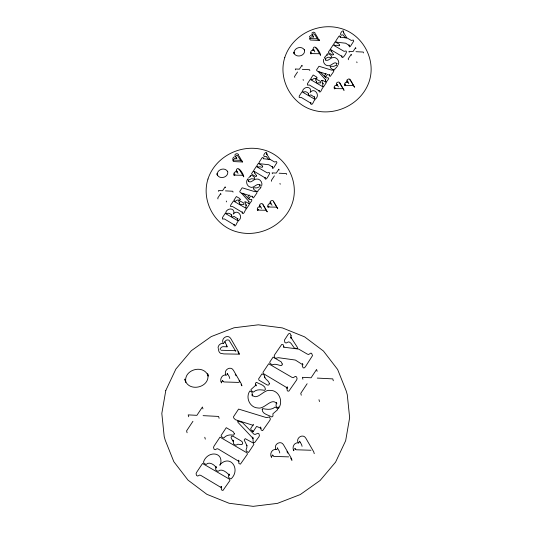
<?xml version="1.0" encoding="UTF-8"?>
<svg xmlns="http://www.w3.org/2000/svg" width="533" height="533" viewBox="0 0 533 533"><rect width="100%" height="100%" fill="white"/><g stroke="black" fill="none" stroke-linecap="round" stroke-linejoin="round"><path stroke-width="0.8" d="M283.889 347.589L283.389 344.864L281.764 344.391L274.648 354.738L274.182 355.984L274.682 357.736L275.728 358.269L278.366 357.69L295.349 360.048L302.964 364.885L302.604 363.593L302.258 365.951L303.177 367.883L304.336 367.87L305.382 366.797L312.511 355.631L311.625 353.319L310.759 353.132L308.647 354.485L307.348 354.125L298.707 349.095L285.068 347.356L283.962 347.003L283.523 346.297M233.86 213.207C234.806 207.517 226.825 207.803 225.706 212.627L226.898 213.833C228.317 212.221 230.969 214.026 231.802 215.459L231.628 214.852L231.535 216.498L232.508 217.058L234.094 216.411L237.865 218.916L237.691 218.31L237.611 220.069L238.591 220.642C243.847 216.838 237.518 208.396 233.214 214.119M310.672 91.669C311.618 85.98 303.637 86.273 302.511 91.09L303.71 92.296C305.129 90.683 307.781 92.489 308.607 93.921L308.44 93.315L308.347 94.961L309.313 95.527L310.906 94.881L314.67 97.379L314.503 96.773L314.423 98.538L315.403 99.105C320.659 95.3 314.33 86.859 310.019 92.582M236.279 170.946L236.379 172.159M259.798 205.938L259.891 207.15L259.551 205.058L260.244 204.012L261.443 203.559L262.669 203.879L267.26 211.868L262.916 204.759M313.091 49.409L313.184 50.622M336.603 84.401L336.703 85.613L336.356 83.521L337.049 82.475L338.255 82.022L339.481 82.342L344.065 90.33L339.728 83.221M218.05 348.016C217.964 345.098 220.929 342.812 223.733 343.332M257.612 209.229L257.652 210.475C256.62 208.803 257.899 206.378 259.951 206.777M268.092 206.118L268.139 207.364C267.1 205.691 268.379 203.266 270.438 203.666M310.906 52.7L310.946 53.946C309.913 52.274 311.192 49.849 313.251 50.249M334.418 87.692L334.464 88.938C333.431 87.272 334.704 84.84 336.763 85.24M250.25 176.29L248.758 177.749M327.062 54.752L324.804 57.071L324.97 57.677M252.229 394.913L252.136 392.321L249.857 390.995C245.187 397.458 249.81 407.665 257.885 407.972C264.694 409.624 271.697 396.792 276.827 403.807L276.467 402.515L276.027 405.606L276.387 406.892L278.646 408.211C283.629 401.416 278.786 389.923 269.945 390.376C263.595 389.33 257.073 401.276 251.969 394.746L252.336 396.039M323.584 59.336C322.712 62.261 324.977 65.592 328.055 65.732C331.26 66.512 334.544 60.476 336.963 63.773L336.789 63.167L336.583 64.62M261.63 186.077C263.049 182.579 259.837 178.129 256 179.115C253.515 179.221 250.557 183.958 248.465 181.053L248.638 181.66L248.545 179.914M338.442 64.54C339.861 61.048 336.649 56.591 332.812 57.577C330.327 57.691 327.369 62.421 325.277 59.516L325.45 60.122L325.357 58.377M259.771 186.157L259.977 184.704L260.151 185.311C257.426 181.866 253.808 189.002 250.15 187.07C246.946 186.17 245.573 181.986 247.472 179.288L247.645 179.894M220.282 465.096C224.533 451.458 207.444 450.372 203.539 461.924L203.899 463.217L206.084 464.483C209.103 461.058 214.739 464.903 216.505 467.947L216.145 466.655L215.585 468.867L215.952 470.153L218.01 471.359C221.455 467.794 226.951 472.518 229.41 475.303L229.043 474.01L228.51 476.475L228.877 477.768L230.956 478.98C241.183 469.64 230.323 453.317 219.509 465.102M234.786 155.17C235.193 153.511 237.718 153.131 238.524 154.67M270.537 202.254L270.378 204.039L269.971 202.56L270.291 201.374L271.923 200.448L273.149 200.768L277.74 208.756L274.841 203.753M347.349 80.716L347.183 82.502L346.783 81.029L347.096 79.837L348.735 78.911L349.961 79.23L354.552 87.219L350.447 80.33M232.601 158.461L233.887 157.042M234.367 173.651L234.14 175.484C233.101 173.811 234.38 171.386 236.439 171.786M309.413 36.924L309.686 36.337M345.171 83.994L344.944 85.826C343.912 84.161 345.191 81.729 347.243 82.129M297.534 71.995L294.542 76.505L294.789 77.385M326.016 73.401L324.67 75.426L324.844 76.032M247.865 196.963L249.204 194.938M274.388 175.877L271.397 180.394L271.643 181.273M192.946 421.29L186.577 430.891L187.103 432.769M253.541 424.288L250.683 428.592L251.05 429.884L253.062 431.777L256.62 426.42L261.03 428.265M307.128 383.74L300.759 393.334L301.285 395.213M311.858 33.059L313.497 32.133L314.963 32.673M259.318 186.843L256.993 187.876L253.275 187.829C252.709 189.835 258.785 193.312 258.185 190.314L260.55 188.069L260.377 187.463M336.736 67.245L334.997 68.777C335.597 71.782 329.521 68.297 330.087 66.292L333.805 66.339L336.13 65.306L337.362 66.532M325.996 58.27L328.081 57.218L331.18 57.451C333.358 55.512 325.33 51.528 327.229 55.359M249.184 179.808L251.27 178.755L254.368 178.981C256.48 177.209 249.131 173.218 250.283 176.536M310.126 35.851L310.692 35.504M317.768 38.829L310.686 38.556M319.06 39.562L319.307 40.441L310.492 40.035A2.212 2.092 -15.7 0 1 309.66 37.803M319.014 53.726L313.144 53.626L311.932 53.453L311.412 52.807L311.665 53.693M353.013 85.606L347.143 85.507L345.93 85.333L345.411 84.687L345.664 85.573M342.532 88.718L336.663 88.618L335.45 88.445L334.931 87.798L335.177 88.685M240.963 160.366L233.88 160.093M242.249 161.099L242.495 161.979L233.681 161.572A2.212 2.092 -15.7 0 1 232.848 159.34M242.202 175.257L236.339 175.164L235.12 174.991L234.607 174.344L234.853 175.224M276.201 207.137L270.331 207.044L269.118 206.871L268.605 206.224L268.852 207.104M265.72 210.249L259.851 210.155L258.638 209.982L258.119 209.336L258.372 210.215M235.999 350.727L221.162 350.254M223.427 343.505C220.156 338.688 227.924 333.545 230.809 338.608L238.744 352.286L239.27 354.159L223.887 353.912L220.515 353.292A4.71 4.444 -15.7 0 1 218.743 348.549M238.644 382.421L223.8 381.948L222.474 380.475L222.827 381.721M310.979 450.252L296.141 449.779L294.816 448.306L295.162 449.552M288.679 456.868L273.835 456.401L272.51 454.922L272.863 456.175M313.337 36.104L313.584 36.984L311.658 36.93A1.452 1.372 -15.7 0 0 310.419 38.796M236.532 157.641L236.779 158.521L234.846 158.468A1.452 1.372 -15.7 0 0 233.607 160.333M224.566 341.646L226.572 344.931L227.098 346.81L222.994 346.69A3.098 2.918 -15.7 0 0 220.189 349.788M226.378 375.025C222.001 374.179 219.283 379.343 221.488 382.901L221.222 381.581M298.713 442.856C294.336 442.01 291.624 447.174 293.823 450.731L293.563 449.412M276.414 449.479C272.037 448.633 269.318 453.79 271.517 457.347L271.257 456.035M355.971 51.688L363.259 52.061L363.506 52.94M302.304 69.343L309.593 69.71L309.84 70.596M279.159 173.225L286.448 173.598L286.694 174.478M225.492 190.874L232.781 191.247L233.028 192.127M317.275 378.09L332.779 378.883L333.305 380.755M203.093 415.647L218.597 416.44L219.123 418.312M326.156 78.018L328.042 77.631L328.781 78.691L326.283 82.042L325.676 81.109L325.59 79.417L325.763 80.023L318.527 71.895L320.766 72.561L325.723 77.665M326.183 74.007L317.508 71.255L316.749 70.503L316.575 69.896L318.994 66.252L331.599 70.123L333.691 70.096L333.698 71.522L330.287 76.386L329.587 76.106L329.361 74.667L329.534 75.273L327.462 74.4L325.79 76.925L325.623 76.319M249.377 195.544L240.703 192.793L239.937 192.04L239.763 191.427L242.182 187.789L254.794 191.66L256.886 191.633L256.886 193.059L253.475 197.923L252.775 197.643L252.555 196.197L252.722 196.81L250.65 195.937L248.978 198.456L248.811 197.85M253.135 425.334L235.446 419.731L233.82 418.119L233.461 416.826L238.597 409.077L265.427 417.306L266.747 417.599L269.491 416.906L270.378 419.018L269.891 420.29L262.629 430.637L261.143 430.038L260.664 426.973M315.629 47.977L316.209 48.23M349.628 79.857L350.208 80.11M238.817 169.514L239.404 169.767M242.368 212.401L232.641 206.577L230.642 206.631L230.609 205.232L233.434 200.974L246.146 208.383L246.319 208.989C244.947 209.516 244.254 214.806 242.308 213.367L242.195 211.794M342.006 56.391L330.633 49.576L330.46 48.969L333.118 44.959L344.065 51.335L346.077 50.955L346.483 52.027C346.117 53.82 341.347 61.015 341.84 55.785M315.21 33.552L318.061 38.289M316.449 48.45L320.553 55.339C320.806 52.787 313.777 42.027 312.938 49.742M238.398 155.09L238.771 155.549M273.636 201.867L274.009 202.327M239.643 169.987L243.741 176.876C244.001 174.324 236.972 163.558 236.126 171.28M304.463 50.142C301.751 44.912 292.79 48.163 294.223 53.933L293.723 52.174C295.162 58.757 306.062 56.165 304.456 49.642M227.658 171.673C224.946 166.443 215.985 169.701 217.411 175.47L216.918 173.705C218.35 180.294 229.25 177.696 227.644 171.18M312.644 35.445L313.584 36.984M270.831 202.873L272.017 205.298M236.779 158.521L235.739 156.595A1.259 1.193 -15.7 0 1 237.358 155.31L241.049 160.973M226.298 345.497L227.098 346.81M318.474 39.002L319.307 40.441M317.861 39.435L314.164 33.779A1.259 1.193 -15.7 0 0 312.545 35.058M239.184 156.262L242.495 161.979M237.851 351.707L239.27 354.159M235.779 351.307L229.103 340.314A2.685 2.532 -15.7 0 0 224.886 342.699M286.941 451.664L287.773 453.103M290.698 458.147L291.951 460.305L291.424 458.427L283.489 444.749C280.605 439.692 272.836 444.828 276.107 449.652M235.233 374.333L236.072 375.772M238.991 380.815L239.83 382.254M241.083 384.413L241.915 385.852L241.389 383.98L233.454 370.302C230.569 365.238 222.801 370.382 226.072 375.199M208.21 376.145C204.066 363.819 183.312 369.402 185.83 382.148M247.006 445.815L244.194 439.972L245.213 438.646L253.488 443.176L253.855 444.469L248.551 452.457L246.406 451.211L246.046 449.919L246.859 447.533L246.859 445.255M355.904 48.51L355.651 47.63L353.059 51.541L348.968 51.335L349.215 52.214M356.764 61.848L357.01 62.727M351.447 55.225L351.2 54.346L348.209 58.857L348.455 59.736M348.829 83.761L347.636 81.336L347.889 82.222M337.642 65.239L337.815 65.845M338.348 86.872L337.156 84.447L337.402 85.333M324.284 57.757L324.45 58.363M314.83 51.881L313.644 49.456L313.89 50.335M302.238 66.165L301.984 65.279L299.393 69.19L295.302 68.984L295.549 69.863M303.097 79.497L303.344 80.376M279.092 170.047L278.846 169.168L276.247 173.078L272.156 172.872L272.403 173.751M279.952 183.385L280.205 184.265M317.128 371.328L316.602 369.456L311.079 377.777L302.378 377.337L302.904 379.21M260.837 186.777L261.003 187.383M318.967 399.703L319.494 401.576M261.536 208.41L260.344 205.985L260.597 206.864M247.992 178.602L248.165 179.208M238.018 173.418L236.832 170.993L237.078 171.873M314.25 453.683L313.724 451.811L305.789 438.133C302.904 433.069 295.135 438.213 298.407 443.03M302.078 446.328L301.551 444.455L299.553 441.171L299.899 442.423M225.426 187.696L225.179 186.816L222.581 190.727L218.49 190.521L218.737 191.4M226.285 201.034L226.538 201.914M220.968 194.412L220.722 193.532L217.731 198.043L217.977 198.922M278.286 406.919L278.646 408.211M279.778 452.95L279.252 451.078L277.247 447.793L277.6 449.039M252.702 430.484L253.062 431.777M229.743 378.497L229.217 376.624L227.211 373.34L227.564 374.592M208.09 375.245L207.67 373.74C211.081 387.604 187.896 393.134 184.838 379.116L185.684 382.114M202.946 408.884L202.42 407.012L196.897 415.334L188.196 414.887L188.722 416.766M204.785 437.26L205.312 439.132M311.945 35.731A2.025 1.905 -15.7 0 1 312.105 33.945M235.133 157.262A2.025 1.905 -15.7 0 1 235.04 156.049M266.833 153.637L266.826 154.51L266.653 153.904L269.951 159.334L268.392 159.127L266.147 156.342L264.495 156.749C262.489 155.936 264.994 152.191 266.433 152.325L266.833 153.637M291.058 335.45L291.031 338.268L290.665 336.976L297.321 347.25L297.68 348.535L294.369 348.102L291.051 343.372L289.592 342.173L288.406 341.906L286.068 343.032L284.875 342.499L284.449 340.094L288.2 334.311L289.146 333.465L290.205 333.618L291.058 335.45M343.645 32.1L343.632 32.973L343.465 32.366L346.763 37.796L345.204 37.596L342.959 34.805L341.3 35.211C339.301 34.405 341.806 30.654 343.245 30.787L343.645 32.1M263.475 158.528L263.469 158.887L263.295 158.281L264.022 158.781L270.431 159.594L274.495 161.965L276.5 161.579L276.92 162.672L273.569 167.915L272.53 168.428L272.263 166.409L272.436 167.016L268.852 164.744L259.145 163.658L259.125 162.252L262.063 157.828L263.009 157.388L263.475 158.528M340.281 36.99L340.274 37.35L340.107 36.744L340.834 37.243L347.243 38.063L351.3 40.428L353.312 40.048L353.732 41.134L350.381 46.384L349.342 46.891L349.075 44.879L349.248 45.485L345.664 43.206L335.95 42.12L335.937 40.715L338.875 36.291L339.821 35.851L340.281 36.99M239.67 202.926L239.81 204.146L240.889 204.779L241.835 204.306L243.674 204.505L244.121 204.019L243.368 202.76L238.951 200.488L238.817 201.714L239.67 202.926M233.247 441.277L233.547 443.882L235.846 445.222L237.858 444.222L241.775 444.649L242.722 443.616L242.282 441.884L241.129 440.931L233.581 436.527L231.728 436.094L231.075 437.42L231.442 438.706L233.434 441.524L233.074 440.231L233.247 441.277M316.475 81.389L316.615 82.608L317.701 83.241L318.641 82.768L320.486 82.975L320.933 82.488L320.18 81.223L315.763 78.951L315.629 80.177L316.475 81.389M248.924 201.507L249.038 203.253L249.744 203.526L251.756 200.794L251.736 199.415L249.344 199.555L243.954 194.092L241.722 193.432L248.924 201.507M252.942 438.259L253.182 441.97L253.568 442.49L254.687 442.57L258.978 436.74L259.424 435.548L258.931 433.809L257.852 433.282L255.1 434.448L253.841 434.109L242.368 422.496L237.611 421.083L237.978 422.376L253.002 438.373L252.635 437.087L252.942 438.259M264.901 178.002C265.547 182.253 268.985 174.577 269.671 173.558L269.265 172.492L267.253 172.872L256.306 166.496L253.648 170.507L253.821 171.113L265.194 177.929L265.028 177.322L264.901 178.002M286.934 388.251L287.22 390.456L287.773 391.095L288.866 391.135L296.508 380.169L297.088 378.803L296.608 376.924L295.362 376.345L293.25 377.697L291.944 377.337L268.659 363.772L262.996 372.3L263.362 373.593L287.567 388.097L287.207 386.805L286.934 388.251M262.203 409.164C261.703 414.028 268.699 414.994 271.87 416.999L272.983 415.987L272.909 413.795L277.68 409.67L277.313 408.378L275.055 407.065C271.777 410.183 266.913 409.411 262.889 408.651L262.203 409.164M255.767 384.606L255.667 385.299L250.963 389.536L251.323 390.822L253.501 392.095C256.48 389.097 260.83 389.67 264.535 390.343L265.474 389.277C265.161 384.999 259.464 384.14 256.426 382.314L255.374 383.32L256.133 385.899L255.767 384.606M165.803 390.449L161.819 413.448L164.191 436.467L165.243 440.211L173.825 461.678L188.016 480.133L206.864 494.311L229.077 503.252L253.142 506.35L277.413 503.385L300.252 494.571L320.086 480.5L335.577 462.131L345.657 440.718L349.641 417.719L347.269 394.7L346.217 390.949L337.636 369.489L323.444 351.034L304.596 336.856L282.383 327.908L258.318 324.817L234.047 327.775L211.208 336.596L191.374 350.667L175.89 369.036L165.803 390.449M207.97 179.035C200.888 201.141 215.112 226.605 237.705 232.055C260.057 237.858 285.335 224.846 292.497 202.66C299.579 180.554 285.355 155.09 262.762 149.64C240.41 143.837 215.132 156.849 207.97 179.035M284.782 57.497C277.7 79.604 291.917 105.068 314.517 110.518C336.869 116.321 362.147 103.309 369.309 81.123C376.391 59.016 362.167 33.552 339.574 28.102C317.222 22.299 291.944 35.311 284.782 57.497M262.702 166.602L262.216 167.369L260.091 166.802L258.105 167.009L256.806 165.743L258.385 163.371L262.189 165.59L262.702 166.602M339.514 45.065L339.021 45.831L336.903 45.265L334.917 45.472L333.618 44.212L335.19 41.834L339.001 44.052L339.514 45.065M282.257 363.999L282.077 365.018L281.217 365.631C278.346 365.278 275.354 363.293 272.476 364.865L270.078 363.466L269.718 362.174L273.069 357.123L281.177 361.847L282.257 363.999M256.62 175.797L256.106 176.543L255.567 176.436L251.756 174.218L251.589 173.611L253.162 171.24L254.294 171.893L254.501 173.045L254.328 172.439L256.62 175.797M333.431 54.259L332.918 55.006L332.379 54.906L328.568 52.68L328.401 52.074L329.974 49.702L331.1 50.355L331.306 51.508L331.14 50.902L333.431 54.259M269.325 383.553L269.125 384.546L268.226 385.152L267.08 384.926L258.978 380.202L258.612 378.91L261.963 373.86L264.361 375.259L264.801 377.704L264.441 376.411C264.961 379.549 268.872 380.469 269.325 383.553M240.196 199.415L239.823 200.075L237.045 200.088L235.226 201.414L233.967 200.175L236.379 196.53L239.677 198.456L240.196 199.415M234.373 433.809L233.581 435.214C230.063 434.502 226.079 434.948 223.8 438.066L221.481 436.714L221.122 435.428L226.259 427.679L233.274 431.77L234.373 433.809M317.008 77.878L316.635 78.538L313.857 78.551L312.038 79.877L310.779 78.637L313.191 75L316.489 76.919L317.008 77.878M234.02 224.34L234.094 225.745C236.039 227.185 236.732 221.895 238.104 221.375L237.931 220.769L225.219 213.36L222.394 217.611L222.428 219.016L224.426 218.963L234.154 224.779L234.02 224.34M310.832 102.802L310.899 104.208C312.844 105.647 313.544 100.357 314.916 99.838L314.743 99.231L302.031 91.823L299.206 96.073L299.233 97.479L301.232 97.426L310.959 103.242L310.832 102.802M319.047 90.423L319.114 91.829C321.059 93.268 321.759 87.978 323.131 87.459L322.958 86.846L310.246 79.437L307.421 83.694L307.448 85.093L309.446 85.047L319.174 90.863L319.047 90.423M221.228 486.849L221.388 489.84L222.941 490.493L229.923 480.533L229.556 479.24L202.507 463.477L196.504 472.531L196.064 473.75L196.564 475.516L197.743 476.062L199.655 475.043L200.814 475.403L221.515 487.782L221.148 486.489L221.228 486.849M238.711 460.499L238.864 463.497L240.423 464.15L247.399 454.189L247.039 452.897L219.982 437.133L213.98 446.188L213.54 447.407L214.039 449.166L215.219 449.719L217.131 448.699L218.297 449.059L238.991 461.438L238.631 460.146L238.711 460.499M244.9 201.947L246.233 205.398L246.066 204.792L245.853 207.59L246.859 208.176L249.351 204.419L249.178 203.813L245.893 201.9L244.9 201.947M321.712 80.416L323.045 83.861L322.878 83.255L322.665 86.06L323.671 86.646L326.163 82.888L325.989 82.282L322.705 80.363L321.712 80.416"/></g></svg>
